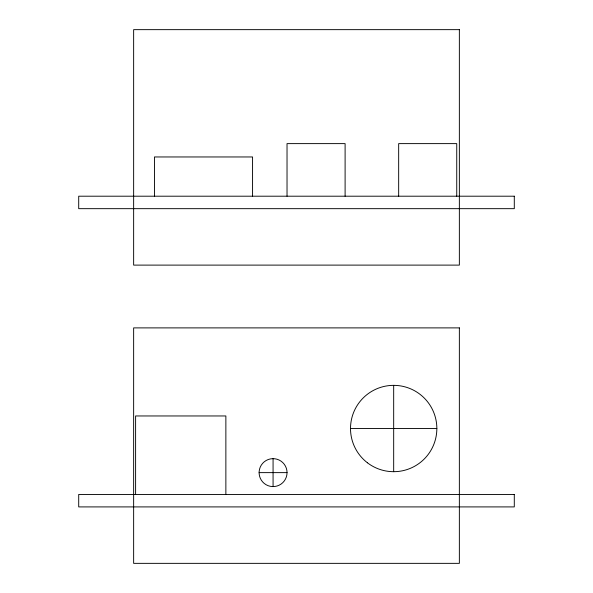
<?xml version="1.0" encoding="UTF-8"?>
<svg xmlns="http://www.w3.org/2000/svg" width="593" height="593" viewBox="0 0 593 593"><rect width="100%" height="100%" fill="white"/><g stroke="black" fill="none" stroke-linecap="round" stroke-linejoin="round"><path stroke-width="0.89" d="M350.515 428.517L436.848 428.517M259.104 472.628L287.042 472.628A13.973 13.973 0 0 1 266.087 484.726A13.973 13.973 0 0 1 266.087 460.531A13.973 13.973 0 0 1 287.042 472.628M456.743 196.201L456.743 143.617L398.666 143.617L398.666 196.201M393.678 385.354L393.678 471.687M345.104 196.201L345.104 143.617L287.027 143.617L287.027 196.201M273.069 458.656L273.069 486.601M252.566 196.201L252.566 156.96L154.454 156.96L154.454 196.201M225.866 494.451L225.866 415.96L135.604 415.96L135.604 494.451M459.36 29.65L133.64 29.65L133.64 265.108L459.36 265.108L459.36 29.65M514.294 196.201L78.706 196.201L78.706 208.669L514.294 208.669L514.294 196.201M459.36 327.892L133.64 327.892L133.64 563.35L459.36 563.35L459.36 327.892M514.294 494.451L78.706 494.451L78.706 506.911L514.294 506.911L514.294 494.451M367.401 462.77A43.17 43.17 0 0 0 436.478 434.158A43.17 43.17 0 0 0 377.163 388.637A43.17 43.17 0 0 0 367.401 462.77"/></g></svg>
